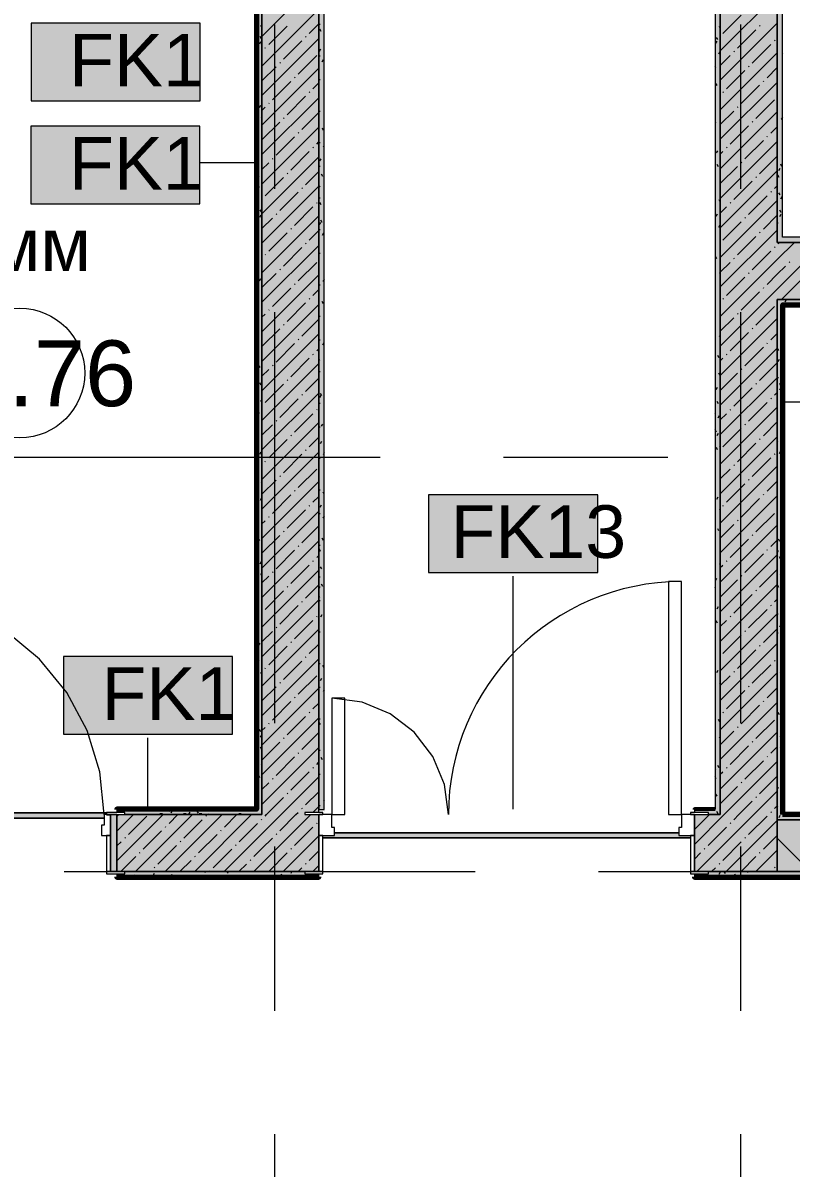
# Model space of a CAD drawing. Header units: millimetres. Extents: x -3817 to 677485, y -22715 to 103890.
# Drawn here: x 92130 to 95097, y 14166 to 18589 of the extents above; entities that cross this region are included whole.
import ezdxf

# ---------------------------------------------------------------- set-up
doc = ezdxf.new("R2010")
doc.units = ezdxf.units.MM
doc.layers.add('PDF _Геометрия', color=7, linetype='Continuous', true_color=0x1d1d1d)
doc.layers.add('PDF _Сплошная заливка', color=7, linetype='Continuous', true_color=0xffffff)
doc.layers.add('PDF _Текст', color=7, linetype='Continuous')
doc.styles.add('PDF GOST-Common', font='arial.ttf')

msp = doc.modelspace()

# ---------------------------------------------------------------- hatches: boundary and pattern name
at = {"layer": 'PDF _Сплошная заливка', "transparency": 33554559}
for points in [[(93053.6, 15531.3), (93218.6, 15531.3), (93218.6, 15539.3), (93273.6, 15539.3), (93273.6, 23061.4), (93053.6, 23061.4), (93053.6, 15751.3)], [(94803.6, 15551.3), (94823.6, 15551.3), (94823.6, 19681.3), (94803.6, 19681.3), (94803.6, 15552.3)], [(97743.6, 17741.3), (97743.6, 17761.3), (95063.6, 17761.3), (95063.6, 17741.3), (97368.6, 17741.3)], [(95043.6, 15511.3), (95063.6, 15511.3), (95063.6, 17521.3), (95043.6, 17521.3), (95043.6, 15528.7)], [(94823.6, 15531.3), (94823.6, 15551.3), (94723.6, 15551.3), (94723.6, 15539.3), (94778.6, 15539.3), (94778.6, 15531.3)]]:
    msp.add_hatch(color=256, dxfattribs=at).paths.add_polyline_path(points)
h = msp.add_hatch(color=256, dxfattribs=at)
h.paths.add_polyline_path([(98743.6, 17521.3), (98743.6, 17741.3), (97443.6, 17741.3), (97443.6, 17521.3), (98080, 17521.3)], flags=0)
h.paths.add_polyline_path([(96093.6, 17521.3), (96093.6, 17741.3), (95043.6, 17741.3), (95043.6, 17521.3), (95418.7, 17521.3)], flags=0)
h = msp.add_hatch(color=256, dxfattribs=at)
h.paths.add_polyline_path([(96048.6, 17501.3), (96048.6, 17521.3), (95063.6, 17521.3), (95064.6, 17501.3), (95418.7, 17501.3)], flags=0)
h.paths.add_polyline_path([(98743.6, 17501.3), (98743.6, 17521.3), (97488.6, 17521.3), (97488.6, 17501.3), (98723.6, 17501.3)], flags=0)
h = msp.add_hatch(color=256, dxfattribs=at)
h.paths.add_polyline_path([(92757.4, 15311.3), (93053.6, 15311.3), (93053.6, 15531.3), (92493.6, 15531.3), (92493.6, 15311.3), (92523.6, 15311.3)], flags=0)
h.paths.add_polyline_path([(90096.2, 15311.3), (91543.6, 15311.3), (91543.6, 15531.3), (89653.6, 15531.3), (89653.6, 15519.3), (89683.6, 15519.3), (89683.6, 15511.3), (89653.6, 15511.3), (89653.6, 15311.3), (89683.6, 15311.3)], flags=0)
h = msp.add_hatch(color=256, dxfattribs=at)
h.paths.add_polyline_path([(91513.6, 15531.3), (91513.6, 15539.3), (91543.6, 15539.3), (91543.6, 15551.3), (91153.5, 15551.3), (91153.5, 15531.3), (91426.8, 15531.3)], flags=0)
h.paths.add_polyline_path([(93033.6, 15531.3), (93033.6, 15551.3), (92493.6, 15551.3), (92493.6, 15539.3), (92523.6, 15539.3), (92523.6, 15531.3), (92757.4, 15531.3)], flags=0)
at = {"layer": 'PDF _Сплошная заливка', "true_color": 0x494949, "transparency": 33554559}
h = msp.add_hatch(color=251, dxfattribs=at)
h.paths.add_polyline_path([(92443.6, 15518.3), (92443.6, 15531.3), (92453.6, 15531.3), (92453.6, 15538.3), (91633.6, 15538.3), (91633.6, 15531.3), (91593.6, 15531.3), (91593.6, 15518.3), (91633.6, 15518.3)], flags=0)
h.paths.add_polyline_path([(91593.6, 15531.3), (91593.6, 15538.3), (91583.6, 15538.3), (91583.6, 15531.3)], flags=0)
at = {"layer": 'PDF _Сплошная заливка', "transparency": 33554559}
h = msp.add_hatch(color=256, dxfattribs=at)
h.paths.add_polyline_path([(94778.6, 15311.3), (95043.6, 15311.3), (95043.6, 15531.3), (94723.6, 15531.3), (94723.6, 15311.3)], flags=0)
h.paths.add_polyline_path([(93053.6, 15311.3), (93273.6, 15311.3), (93273.6, 15531.3), (93053.6, 15531.3), (93053.6, 15451.3)], flags=0)
h = msp.add_hatch(color=256, dxfattribs=at)
h.paths.add_polyline_path([(96748.6, 15511.3), (96963.6, 15511.3), (96962.6, 15531.3), (96693.6, 15531.3), (96693.6, 15519.3), (96748.6, 15519.3), (96748.6, 15515.4)], flags=0)
h.paths.add_polyline_path([(95063.6, 15511.3), (95188.6, 15511.3), (95188.6, 15519.3), (95243.6, 15519.3), (95243.6, 15531.3), (95063.6, 15531.3), (95063.6, 15528.7)], flags=0)
h = msp.add_hatch(color=256, dxfattribs=at)
h.paths.add_polyline_path([(96748.6, 15311.3), (97063.6, 15311.3), (97063.6, 15511.3), (96693.6, 15511.3), (96693.6, 15311.3)], flags=0)
h.paths.add_polyline_path([(95243.6, 15311.3), (95243.6, 15511.3), (95043.6, 15511.3), (95043.6, 15311.3), (95188.6, 15311.3)], flags=0)
at = {"layer": 'PDF _Сплошная заливка', "true_color": 0x494949, "transparency": 33554559}
msp.add_hatch(color=251, dxfattribs=at).paths.add_polyline_path([(94673.6, 15441.4), (94708.6, 15441.4), (94708.6, 15451.3), (94663.6, 15451.3), (94663.6, 15461.4), (93333.6, 15461.4), (93333.6, 15451.3), (93288.6, 15451.3), (93288.6, 15441.4), (94663.6, 15441.4)])
at = {"layer": 'PDF _Сплошная заливка', "transparency": 33554559}
h = msp.add_hatch(color=256, dxfattribs=at)
h.paths.add_polyline_path([(85124.2, 15291.3), (85338.6, 15291.3), (85338.6, 15303.3), (85308.6, 15303.3), (85308.6, 15311.3), (85124.2, 15309.5)], flags=0)
h.paths.add_polyline_path([(98043.6, 15291.3), (98043.6, 15311.3), (97763.6, 15311.3), (97763.6, 15291.3)], flags=0)
h.paths.add_polyline_path([(88573.6, 15291.3), (88603.6, 15291.3), (88603.6, 15303.3), (88573.6, 15303.3), (88573.6, 15311.3), (88443.6, 15311.3), (88443.6, 15291.3)], flags=0)
h.paths.add_polyline_path([(96749.4, 15291.3), (97063.6, 15291.3), (97063.6, 15311.3), (96748.6, 15311.3), (96748.6, 15303.3), (96693.6, 15303.3), (96693.6, 15291.3), (96748.6, 15291.3)], flags=0)
h.paths.add_polyline_path([(89683.6, 15291.3), (91543.6, 15291.3), (91543.6, 15303.3), (91513.6, 15303.3), (91513.6, 15311.3), (89683.6, 15311), (89683.6, 15303.3), (89653.6, 15303.3), (89653.6, 15291.3)], flags=0)
h.paths.add_polyline_path([(87743.6, 15291.3), (87743.6, 15311.3), (87562, 15311.3), (87562, 15291.3)], flags=0)
h.paths.add_polyline_path([(94723.6, 15291.3), (95243.6, 15291.3), (95243.6, 15303.3), (95188.6, 15303.3), (95188.6, 15311.3), (94778.6, 15311.3), (94778.6, 15303.3), (94723.6, 15303.3)], flags=0)
h.paths.add_polyline_path([(86368.6, 15291.3), (86862, 15291.3), (86862, 15311.3), (86368.6, 15311.3), (86368.6, 15303.3), (86338.6, 15303.3), (86338.6, 15291.3)], flags=0)
h.paths.add_polyline_path([(92523.6, 15291.3), (93273.6, 15291.3), (93273.6, 15303.3), (93218.6, 15303.3), (93218.6, 15311.3), (92523.6, 15310.6), (92523.6, 15303.3), (92493.6, 15303.3), (92493.6, 15291.3)], flags=0)

# ---------------------------------------------------------------- linework, layer by layer
at = {"layer": 'PDF _Геометрия', "color": 9, "lineweight": 9, "true_color": 0xc0c0c0}
for points in [[(93273.6, 15539.3), (93273.6, 15551.3), (93293.6, 15551.3), (93293.6, 23041.3), (93273.6, 23041.3), (93273.6, 23061.4), (93303.6, 23061.4), (93294.6, 23051.4), (93294.6, 23041.3), (93553.6, 23041.3), (93553.6, 23061.4), (93553.6, 23311.4), (93553.6, 23469.3), (93553.6, 25261.3)], [(100823.6, 19661.3), (95043.6, 19661.3), (94823.6, 19661.3), (94823.6, 15531.3), (94778.6, 15531.3), (94823.6, 15531.3), (94823.6, 15551.3), (94823.6, 19661.3), (100823.6, 19661.3)], [(100802.6, 19681.3), (94823.6, 19681.3), (94803.6, 19681.3), (94803.6, 15552.3)], [(96093.6, 17741.3), (95043.6, 17741.3), (95043.6, 19441.3), (97743.6, 19441.3)], [(96048.6, 17521.3), (95063.6, 17521.3), (95043.6, 17521.3), (95043.6, 15511.3), (95063.6, 15511.3), (95188.6, 15511.3), (95043.6, 15511.3), (95043.6, 15311.3), (95188.6, 15311.3), (94778.6, 15311.3), (95043.6, 15311.3), (95043.6, 15531.3), (95043.6, 17521.3), (96093.6, 17521.3)], [(92493.6, 15551.3), (92493.6, 15539.3)], [(92493.6, 15531.3), (92493.6, 15311.3)], [(93273.6, 15311.3), (93273.6, 15531.3)], [(94723.6, 15551.3), (94723.6, 15539.3)], [(94723.6, 15531.3), (94723.6, 15311.3)], [(92493.6, 15303.3), (92493.6, 15291.3)], [(93273.6, 15291.3), (93273.6, 15303.3)], [(94723.6, 15303.3), (94723.6, 15291.3)]]:
    msp.add_lwpolyline(points, dxfattribs=at)
at = {"layer": 'PDF _Геометрия', "color": 7, "lineweight": 9}
for points in [[(93273.6, 15551.3), (93273.6, 23041.3)], [(92814.9, 18588.6), (92161.8, 18588.6), (92161.8, 18288.6), (92814.9, 18288.6)], [(92814.1, 18190), (92161, 18190), (92161, 17890), (92814.1, 17890)], [(94350.3, 16766.5), (93697.2, 16766.5), (93697.2, 16466.5), (94350.3, 16466.5)], [(92940, 16142.5), (92286.9, 16142.5), (92286.9, 15842.5), (92940, 15842.5)], [(91633.6, 15538.3), (92453.6, 15538.3)], [(91593.6, 15518.3), (92443.6, 15518.3)], [(93288.6, 15441.4), (94708.6, 15441.4)], [(93333.6, 15461.4), (94663.6, 15461.4)]]:
    msp.add_lwpolyline(points, close=True, dxfattribs=at)
at = {"layer": 'PDF _Геометрия', "color": 9, "lineweight": 9, "true_color": 0xc0c0c0}
for points in [[(97723.6, 19441.3), (95043.6, 19441.3), (95043.6, 19421.3), (95043.6, 17741.3), (95063.6, 17741.3), (97743.6, 17741.3), (97743.6, 17761.3), (97743.6, 19441.3)], [(97723.6, 17761.3), (95063.6, 17761.3), (95063.6, 19421.3), (97723.6, 19421.3)], [(93053.6, 15531.3), (93053.6, 18941.3), (93053.6, 18961.4), (91173.5, 18961.4), (91153.5, 18961.4), (91153.5, 18871.5), (91153.5, 18961.4), (93053.6, 18961.4), (93053.6, 15531.3), (92523.6, 15531.3), (93033.6, 15531.3)], [(92523.6, 15311.3), (93053.6, 15311.3), (93218.6, 15311.3)]]:
    msp.add_lwpolyline(points, close=True, dxfattribs=at)
at = {"layer": 'PDF _Геометрия', "color": 231, "lineweight": 9, "true_color": 0xff80c0}
for points in [[(92493.6, 15551.3), (93020.6, 15551.3), (93033.6, 15551.3), (93033.6, 15552.3), (93033.6, 18928.3), (93033.6, 18941.3), (93032.6, 18941.3), (91174.5, 18941.3), (91173.5, 18941.3), (91173.5, 18841.5)], [(96048.6, 17501.3), (95064.6, 17501.3), (95063.6, 17501.3), (95063.6, 15532.4), (95063.6, 15531.3), (95064.6, 15531.3)], [(95063.6, 15532.4), (95063.6, 15531.3), (95064.6, 15531.3), (95243.6, 15531.3)], [(93273.6, 15291.3), (92798.4, 15291.3), (92493.6, 15291.3)], [(95243.6, 15291.3), (94983.6, 15291.3), (94723.6, 15291.3)]]:
    msp.add_lwpolyline(points, dxfattribs=at)
at = {"layer": 'PDF _Геометрия', "color": 231, "lineweight": 70, "true_color": 0xff80c0}
for points in [[(91173.5, 18841.5), (91174.5, 18841.5), (91174.5, 18940.3), (93032.6, 18940.3), (93032.6, 15552.3), (92493.6, 15552.3), (92493.6, 15551.3)], [(95064.6, 15531.3), (95064.6, 17500.3), (96048.6, 17500.3), (96048.6, 17501.3)], [(95243.6, 15531.3), (95243.6, 15532.4), (95063.6, 15532.4)], [(92493.6, 15291.3), (92493.6, 15290.3), (93273.6, 15290.3), (93273.6, 15291.3)], [(94723.6, 15291.3), (94723.6, 15290.3), (95243.6, 15290.3), (95243.6, 15291.3)]]:
    msp.add_lwpolyline(points, dxfattribs=at)
at = {"layer": 'PDF _Геометрия', "color": 7, "lineweight": 9}
for points in [[(93033.6, 18941.3), (93033.6, 18928.3), (93033.6, 15552.3)], [(93033.1, 18048.1), (92814.1, 18048.1)], [(95063.6, 15532.4), (95063.6, 17501.3)], [(95064.6, 17501.3), (96048.6, 17501.3)], [(95064.1, 17125.1), (95577.2, 17125.1)], [(94023.7, 15551.9), (94023.7, 16452.6)], [(92613.5, 15551.9), (92613.5, 15828.6)], [(93033.6, 15551.3), (93020.6, 15551.3), (92493.6, 15551.3)], [(94803.6, 15551.3), (94723.6, 15551.3)], [(95243.6, 15531.3), (95064.6, 15531.3), (95063.6, 15531.3)], [(92493.6, 15291.3), (93273.6, 15291.3)], [(94723.6, 15291.3), (95243.6, 15291.3)]]:
    msp.add_lwpolyline(points, dxfattribs=at)
at = {"layer": 'PDF _Геометрия', "lineweight": 9}
for points in [[(93053.6, 18536.4), (93273.6, 18756.4)], [(94823.6, 18481.7), (95043.6, 18701.7)], [(93053.6, 18422.4), (93273.6, 18642.4)], [(93079.7, 18505.5), (93151, 18576.8)], [(93236.5, 18548.3), (93273.6, 18585.4)], [(94823.6, 18367.6), (95043.6, 18587.6)], [(94833.2, 18548.3), (94904.5, 18619.6)], [(94975.7, 18576.8), (94978.1, 18579.2)], [(93222.2, 18534), (93224.6, 18536.4)], [(94890.2, 18491.3), (94961.5, 18562.5)], [(93053.6, 18308.4), (93273.6, 18528.3)], [(93065.4, 18491.3), (93067.8, 18493.6)], [(93136.7, 18448.5), (93208, 18519.8)], [(94947.2, 18434.2), (95018.5, 18505.5)], [(95032.8, 18519.8), (95035.1, 18522.1)], [(93193.7, 18391.5), (93265, 18462.7)], [(94823.6, 18253.6), (95043.6, 18473.6)], [(94823.6, 18424.6), (94861.7, 18462.7)], [(94875.9, 18477), (94878.3, 18479.4)], [(93053.6, 18365.4), (93108.2, 18420)], [(93053.6, 18194.3), (93273.6, 18414.3)], [(93122.4, 18434.2), (93124.8, 18436.6)], [(94847.4, 18334.4), (94918.7, 18405.7)], [(94933, 18420), (94935.3, 18422.4)], [(95004.2, 18377.2), (95043.6, 18416.5)], [(93093.9, 18291.7), (93165.2, 18363)], [(93179.5, 18377.2), (93181.8, 18379.6)], [(93250.7, 18334.4), (93273.6, 18357.3)], [(94823.6, 18139.5), (95043.6, 18359.5)], [(94990, 18363), (94992.4, 18365.3)], [(93236.5, 18320.2), (93238.9, 18322.6)], [(94833.2, 18320.2), (94835.5, 18322.6)], [(94904.5, 18277.4), (94975.7, 18348.7)], [(93053.6, 18080.3), (93273.6, 18300.3)], [(93079.7, 18277.4), (93082, 18279.8)], [(93151, 18234.6), (93222.2, 18305.9)], [(94961.5, 18220.4), (95032.8, 18291.7)], [(93053.6, 18251.3), (93065.4, 18263.2)], [(93136.7, 18220.4), (93139.1, 18222.8)], [(93208, 18177.6), (93273.6, 18243.2)], [(94823.6, 18196.5), (94875.9, 18248.9)], [(94823.6, 18025.5), (95043.6, 18245.5)], [(94890.2, 18263.2), (94892.6, 18265.5)], [(93053.6, 18137.3), (93122.4, 18206.1)], [(93053.6, 17966.2), (93273.6, 18186.2)], [(94861.7, 18120.6), (94933, 18191.9)], [(94947.2, 18206.1), (94949.6, 18208.5)], [(95018.5, 18163.4), (95043.6, 18188.4)], [(93108.2, 18077.8), (93179.5, 18149.1)], [(93193.7, 18163.4), (93196.1, 18165.7)], [(94918.7, 18063.6), (94990, 18134.9)], [(95004.2, 18149.1), (95006.6, 18151.5)], [(93165.2, 18020.8), (93236.5, 18092.1)], [(93250.7, 18106.3), (93253.1, 18108.7)], [(93265, 18120.6), (93273.6, 18129.2)], [(94823.6, 17911.4), (95043.6, 18131.4)], [(94823.6, 18082.5), (94833.2, 18092.1)], [(94847.4, 18106.3), (94849.8, 18108.7)], [(93053.6, 17852.2), (93273.6, 18072.2)], [(93053.6, 18023.2), (93079.7, 18049.3)], [(93093.9, 18063.6), (93096.3, 18065.9)], [(94904.5, 18049.3), (94906.8, 18051.7)], [(94975.7, 18006.6), (95043.6, 18074.4)], [(93151, 18006.6), (93153.3, 18008.9)], [(93222.2, 17963.8), (93273.6, 18015.1)], [(94823.6, 17968.4), (94890.2, 18035.1)], [(94823.6, 17797.4), (95043.6, 18017.4)], [(93053.6, 17738.1), (93273.6, 17958.1)], [(93065.4, 17921), (93136.7, 17992.3)], [(94875.9, 17906.8), (94947.2, 17978)], [(94961.5, 17992.3), (94963.9, 17994.7)], [(95032.8, 17949.5), (95043.6, 17960.3)], [(93122.4, 17864), (93193.7, 17935.3)], [(93208, 17949.5), (93210.3, 17951.9)], [(94933, 17849.7), (95004.2, 17921)], [(95018.5, 17935.3), (95020.9, 17937.6)], [(93179.5, 17807), (93250.7, 17878.2)], [(93265, 17892.5), (93267.4, 17894.9)], [(94823.6, 17683.3), (95043.6, 17903.3)], [(94823.6, 17854.4), (94847.4, 17878.2)], [(94861.7, 17892.5), (94864.1, 17894.9)], [(93053.6, 17624.1), (93273.6, 17844.1)], [(93053.6, 17795.1), (93093.9, 17835.5)], [(93108.2, 17849.7), (93110.6, 17852.1)], [(94918.7, 17835.5), (94921.1, 17837.8)], [(94990, 17792.7), (95043.6, 17846.3)], [(93165.2, 17792.7), (93167.6, 17795.1)], [(93236.5, 17749.9), (93273.6, 17787)], [(94823.6, 17569.3), (95043.6, 17789.3)], [(94833.2, 17749.9), (94904.5, 17821.2)], [(94975.7, 17778.5), (94978.1, 17780.8)], [(93079.7, 17707.2), (93151, 17778.5)], [(93222.2, 17735.7), (93224.6, 17738.1)], [(94823.6, 17455.2), (95043.6, 17675.2), (95109.7, 17741.3)], [(94823.6, 17341.2), (95043.6, 17561.2), (95223.8, 17741.3)], [(94890.2, 17692.9), (94961.5, 17764.2)], [(95047, 17735.7), (95052.7, 17741.3)], [(93053.6, 17510), (93273.6, 17730)], [(93065.4, 17692.9), (93067.8, 17695.3)], [(93136.7, 17650.1), (93208, 17721.4)], [(94947.2, 17635.9), (95018.5, 17707.2)], [(95032.8, 17721.4), (95035.1, 17723.8)], [(93193.7, 17593.1), (93265, 17664.4)], [(94823.6, 17626.3), (94861.7, 17664.4)], [(94875.9, 17678.7), (94878.3, 17681)], [(95004.2, 17578.9), (95043.6, 17618.2), (95075.5, 17650.1)], [(95089.8, 17664.4), (95092.2, 17666.8)], [(93053.6, 17567), (93108.2, 17621.6)], [(93053.6, 17396), (93273.6, 17616)], [(93122.4, 17635.9), (93124.8, 17638.3)], [(94847.4, 17536.1), (94918.7, 17607.4)], [(94933, 17621.6), (94935.3, 17624)], [(93093.9, 17493.3), (93165.2, 17564.6)], [(93179.5, 17578.9), (93181.8, 17581.2)], [(93250.7, 17536.1), (93273.6, 17558.9)], [(94990, 17564.6), (94992.4, 17567)], [(95061.3, 17521.8), (95132.6, 17593.1)], [(93236.5, 17521.8), (93238.9, 17524.2)], [(94833.2, 17521.8), (94835.5, 17524.2)], [(94904.5, 17479.1), (94975.7, 17550.4)], [(93053.6, 17281.9), (93273.6, 17501.9)], [(93079.7, 17479.1), (93082, 17481.4)], [(93151, 17436.3), (93222.2, 17507.6)], [(94961.5, 17422), (95032.8, 17493.3)], [(93053.6, 17453), (93065.4, 17464.8)], [(93208, 17379.3), (93273.6, 17444.9)], [(94823.6, 17398.2), (94875.9, 17450.6)], [(94823.6, 17227.1), (95043.6, 17447.1)], [(94890.2, 17464.8), (94892.6, 17467.2)], [(93053.6, 17338.9), (93122.4, 17407.8)], [(93053.6, 17167.9), (93273.6, 17387.9)], [(93136.7, 17422), (93139.1, 17424.4)], [(94861.7, 17322.3), (94933, 17393.5)], [(94947.2, 17407.8), (94949.6, 17410.2)], [(95018.5, 17365), (95043.6, 17390.1)], [(93108.2, 17279.5), (93179.5, 17350.8)], [(93193.7, 17365), (93196.1, 17367.4)], [(95004.2, 17350.8), (95006.6, 17353.1)], [(93165.2, 17222.5), (93236.5, 17293.7)], [(93250.7, 17308), (93253.1, 17310.4)], [(93265, 17322.3), (93273.6, 17330.8)], [(94823.6, 17113.1), (95043.6, 17333.1)], [(94823.6, 17284.1), (94833.2, 17293.7)], [(94847.4, 17308), (94849.8, 17310.4)], [(94918.7, 17265.2), (94990, 17336.5)], [(93053.6, 17053.8), (93273.6, 17273.8)], [(93053.6, 17224.9), (93079.7, 17251)], [(93093.9, 17265.2), (93096.3, 17267.6)], [(94904.5, 17251), (94906.8, 17253.3)], [(94975.7, 17208.2), (95043.6, 17276)], [(93151, 17208.2), (93153.3, 17210.6)], [(93222.2, 17165.4), (93273.6, 17216.8)], [(94823.6, 17170.1), (94890.2, 17236.7)], [(94823.6, 16999), (95043.6, 17219)], [(93065.4, 17122.7), (93136.7, 17193.9)], [(94875.9, 17108.4), (94947.2, 17179.7)], [(94961.5, 17193.9), (94963.9, 17196.3)], [(95032.8, 17151.2), (95043.6, 17162)], [(93053.6, 16939.8), (93273.6, 17159.8)], [(93122.4, 17065.6), (93193.7, 17136.9)], [(93208, 17151.2), (93210.3, 17153.6)], [(94933, 17051.4), (95004.2, 17122.7)], [(95018.5, 17136.9), (95020.9, 17139.3)], [(93179.5, 17008.6), (93250.7, 17079.9)], [(93265, 17094.2), (93267.4, 17096.5)], [(94823.6, 16885), (95043.6, 17105)], [(94823.6, 17056), (94847.4, 17079.9)], [(94861.7, 17094.2), (94864.1, 17096.5)], [(93053.6, 16825.7), (93273.6, 17045.7)], [(93053.6, 16996.8), (93093.9, 17037.1)], [(93108.2, 17051.4), (93110.6, 17053.8)], [(94918.7, 17037.1), (94921.1, 17039.5)], [(94990, 16994.4), (95043.6, 17047.9)], [(93165.2, 16994.4), (93167.6, 16996.7)], [(93236.5, 16951.6), (93273.6, 16988.7)], [(94823.6, 16770.9), (95043.6, 16990.9)], [(94833.2, 16951.6), (94904.5, 17022.9)], [(93079.7, 16908.8), (93151, 16980.1)], [(93222.2, 16937.3), (93224.6, 16939.7)], [(94890.2, 16894.6), (94961.5, 16965.9)], [(94975.7, 16980.1), (94978.1, 16982.5)], [(93053.6, 16711.7), (93273.6, 16931.7)], [(93065.4, 16894.6), (93067.8, 16896.9)], [(93136.7, 16851.8), (93208, 16923.1)], [(94947.2, 16837.5), (95018.5, 16908.8)], [(95032.8, 16923.1), (95035.1, 16925.5)], [(93193.7, 16794.8), (93265, 16866.1)], [(94823.6, 16656.9), (95043.6, 16876.9)], [(94823.6, 16827.9), (94861.7, 16866.1)], [(94875.9, 16880.3), (94878.3, 16882.7)], [(93053.6, 16768.7), (93108.2, 16823.3)], [(93053.6, 16597.6), (93273.6, 16817.6)], [(93122.4, 16837.5), (93124.8, 16839.9)], [(94847.4, 16737.8), (94918.7, 16809)], [(94933, 16823.3), (94935.3, 16825.7)], [(95004.2, 16780.5), (95043.6, 16819.8)], [(93093.9, 16695), (93165.2, 16766.3)], [(93179.5, 16780.5), (93181.8, 16782.9)], [(94823.6, 16542.8), (95043.6, 16762.8)], [(94990, 16766.3), (94992.4, 16768.6)], [(93236.5, 16723.5), (93238.9, 16725.9)], [(93250.7, 16737.8), (93273.6, 16760.6)], [(94833.2, 16723.5), (94835.5, 16725.9)], [(94904.5, 16680.7), (94975.7, 16752)], [(93053.6, 16483.6), (93273.6, 16703.6)], [(93079.7, 16680.7), (93082, 16683.1)], [(93151, 16638), (93222.2, 16709.2)], [(94961.5, 16623.7), (95032.8, 16695)], [(93053.6, 16654.6), (93065.4, 16666.5)], [(93208, 16580.9), (93273.6, 16646.5)], [(94823.6, 16599.8), (94875.9, 16652.2)], [(94823.6, 16428.8), (95043.6, 16648.8)], [(94890.2, 16666.5), (94892.6, 16668.8)], [(93053.6, 16540.6), (93122.4, 16609.4)], [(93053.6, 16369.5), (93273.6, 16589.5)], [(93136.7, 16623.7), (93139.1, 16626.1)], [(94861.7, 16523.9), (94933, 16595.2)], [(94947.2, 16609.4), (94949.6, 16611.8)], [(95018.5, 16566.7), (95043.6, 16591.7)], [(93108.2, 16481.1), (93179.5, 16552.4)], [(93193.7, 16566.7), (93196.1, 16569)], [(95004.2, 16552.4), (95006.6, 16554.8)], [(93250.7, 16509.7), (93253.1, 16512)], [(93265, 16523.9), (93273.6, 16532.5)], [(94823.6, 16314.7), (95043.6, 16534.7)], [(94847.4, 16509.7), (94849.8, 16512)], [(94918.7, 16466.9), (94990, 16538.2)], [(93053.6, 16255.5), (93273.6, 16475.5)], [(93093.9, 16466.9), (93096.3, 16469.3)], [(93165.2, 16424.1), (93236.5, 16495.4)], [(94823.6, 16485.8), (94833.2, 16495.4)], [(94904.5, 16452.6), (94906.8, 16455)], [(94975.7, 16409.9), (95043.6, 16477.7)], [(93053.6, 16426.5), (93079.7, 16452.6)], [(93151, 16409.9), (93153.3, 16412.2)], [(93222.2, 16367.1), (93273.6, 16418.4)], [(94823.6, 16371.7), (94890.2, 16438.4)], [(94823.6, 16200.7), (95043.6, 16420.7)], [(93065.4, 16324.3), (93136.7, 16395.6)], [(94875.9, 16310.1), (94947.2, 16381.3)], [(94961.5, 16395.6), (94963.9, 16398)], [(93053.6, 16141.4), (93273.6, 16361.4)], [(93122.4, 16267.3), (93193.7, 16338.6)], [(93208, 16352.8), (93210.3, 16355.2)], [(94933, 16253), (95004.2, 16324.3)], [(95018.5, 16338.6), (95020.9, 16341)], [(95032.8, 16352.8), (95043.6, 16363.7)], [(93179.5, 16210.3), (93250.7, 16281.6)], [(93265, 16295.8), (93267.4, 16298.2)], [(94823.6, 16086.6), (95043.6, 16306.6)], [(94823.6, 16257.7), (94847.4, 16281.6)], [(94861.7, 16295.8), (94864.1, 16298.2)], [(93053.6, 16027.4), (93273.6, 16247.4)], [(93053.6, 16198.4), (93093.9, 16238.8)], [(93108.2, 16253), (93110.6, 16255.4)], [(94918.7, 16238.8), (94921.1, 16241.2)], [(94990, 16196), (95043.6, 16249.6)], [(93165.2, 16196), (93167.6, 16198.4)], [(93236.5, 16153.3), (93273.6, 16190.3)], [(94823.6, 15972.6), (95043.6, 16192.6)], [(94833.2, 16153.3), (94904.5, 16224.5)], [(93079.7, 16110.5), (93151, 16181.8)], [(94890.2, 16096.2), (94961.5, 16167.5)], [(94975.7, 16181.8), (94978.1, 16184.1)], [(93053.6, 15913.3), (93273.6, 16133.3)], [(93136.7, 16053.5), (93208, 16124.7)], [(93222.2, 16139), (93224.6, 16141.4)], [(94947.2, 16039.2), (95018.5, 16110.5)], [(95032.8, 16124.7), (95035.1, 16127.1)], [(93065.4, 16096.2), (93067.8, 16098.6)], [(93193.7, 15996.4), (93265, 16067.7)], [(94823.6, 15858.5), (95043.6, 16078.5)], [(94823.6, 16029.6), (94861.7, 16067.7)], [(94875.9, 16082), (94878.3, 16084.3)], [(93053.6, 15970.3), (93108.2, 16024.9)], [(93053.6, 15799.3), (93273.6, 16019.3)], [(93122.4, 16039.2), (93124.8, 16041.6)], [(94847.4, 15939.4), (94918.7, 16010.7)], [(94933, 16024.9), (94935.3, 16027.3)], [(95004.2, 15982.2), (95043.6, 16021.5)], [(93093.9, 15896.6), (93165.2, 15967.9)], [(93179.5, 15982.2), (93181.8, 15984.5)], [(94990, 15967.9), (94992.4, 15970.3)], [(93236.5, 15925.2), (93238.9, 15927.5)], [(93250.7, 15939.4), (93273.6, 15962.2)], [(94823.6, 15744.5), (95043.6, 15964.5)], [(94833.2, 15925.2), (94835.5, 15927.5)], [(94904.5, 15882.4), (94975.7, 15953.7)], [(93053.6, 15685.2), (93273.6, 15905.2)], [(93079.7, 15882.4), (93082, 15884.8)], [(93151, 15839.6), (93222.2, 15910.9)], [(94961.5, 15825.4), (95032.8, 15896.6)], [(93053.6, 15856.3), (93065.4, 15868.1)], [(93208, 15782.6), (93273.6, 15848.2)], [(94823.6, 15801.5), (94875.9, 15853.9)], [(94823.6, 15630.4), (95043.6, 15850.4)], [(94890.2, 15868.1), (94892.6, 15870.5)], [(93053.6, 15742.2), (93122.4, 15811.1)], [(93053.6, 15571.2), (93273.6, 15791.2)], [(93136.7, 15825.4), (93139.1, 15827.7)], [(94861.7, 15725.6), (94933, 15796.8)], [(94947.2, 15811.1), (94949.6, 15813.5)], [(95018.5, 15768.3), (95043.6, 15793.4)], [(93108.2, 15682.8), (93179.5, 15754.1)], [(93193.7, 15768.3), (93196.1, 15770.7)], [(95004.2, 15754.1), (95006.6, 15756.4)], [(93250.7, 15711.3), (93253.1, 15713.7)], [(93265, 15725.6), (93273.6, 15734.1)], [(94723.6, 15416.4), (94838.5, 15531.3), (95043.6, 15736.4)], [(94847.4, 15711.3), (94849.8, 15713.7)], [(94918.7, 15668.5), (94990, 15739.8)], [(92907.8, 15311.3), (93053.6, 15457.1), (93127.8, 15531.3), (93273.6, 15677.1)], [(93093.9, 15668.5), (93096.3, 15670.9)], [(93165.2, 15625.8), (93236.5, 15697.1)], [(94823.6, 15687.5), (94833.2, 15697.1)], [(94975.7, 15611.5), (95043.6, 15679.4)], [(93053.6, 15628.2), (93079.7, 15654.3)], [(93151, 15611.5), (93153.3, 15613.9)], [(93222.2, 15568.7), (93273.6, 15620.1)], [(94732.6, 15311.3), (94952.6, 15531.3), (95043.6, 15622.3)], [(94823.6, 15573.4), (94890.2, 15640)], [(94904.5, 15654.3), (94906.8, 15656.7)], [(93065.4, 15526), (93070.8, 15531.3), (93136.7, 15597.3)], [(94875.9, 15511.7), (94895.6, 15531.3), (94947.2, 15583)], [(94961.5, 15597.3), (94963.9, 15599.6)], [(92493.6, 15467.4), (92557.6, 15531.3)], [(92493.6, 15353.3), (92671.6, 15531.3)], [(92493.6, 15524.4), (92500.5, 15531.3)], [(92537.9, 15454.7), (92609.2, 15526)], [(92565.7, 15311.3), (92785.7, 15531.3)], [(92679.7, 15311.3), (92899.7, 15531.3)], [(92694.8, 15497.5), (92728.6, 15531.3)], [(92793.8, 15311.3), (93013.8, 15531.3)], [(92837.3, 15526), (92839.7, 15528.4)], [(92908.6, 15483.2), (92956.7, 15531.3)], [(93021.9, 15311.3), (93053.6, 15343.1), (93241.9, 15531.3)], [(93122.4, 15469), (93184.8, 15531.3), (93193.7, 15540.2)], [(93208, 15554.5), (93210.3, 15556.9)], [(93249.9, 15539.3), (93273.6, 15563.1)], [(94723.6, 15530.4), (94724.5, 15531.3)], [(94723.6, 15473.4), (94781.5, 15531.3)], [(94933, 15454.7), (95004.2, 15526)], [(95018.5, 15540.2), (95020.9, 15542.6)], [(95032.8, 15554.5), (95043.6, 15565.3)], [(92680.5, 15483.2), (92682.9, 15485.6)], [(92751.8, 15440.4), (92823.1, 15511.7)], [(92965.6, 15426.2), (93036.9, 15497.5)], [(93051.2, 15511.7), (93053.5, 15514.1)], [(93179.5, 15411.9), (93250.7, 15483.2)], [(93265, 15497.5), (93267.4, 15499.8)], [(94776.2, 15411.9), (94847.4, 15483.2)], [(94846.6, 15311.3), (95043.6, 15508.3)], [(94861.7, 15497.5), (94864.1, 15499.8)], [(92523.7, 15440.4), (92526.1, 15442.8)], [(92595, 15397.7), (92666.2, 15469)], [(92808.8, 15383.4), (92880.1, 15454.7)], [(92894.3, 15469), (92896.7, 15471.3)], [(93022.6, 15369.2), (93053.6, 15400.1), (93093.9, 15440.4)], [(93108.2, 15454.7), (93110.6, 15457.1)], [(93135.9, 15311.3), (93273.6, 15449)], [(94918.7, 15440.4), (94921.1, 15442.8)], [(94990, 15397.7), (95043.6, 15451.3)], [(95172.3, 15311.3), (95043.6, 15440.1)], [(92493.6, 15410.3), (92509.4, 15426.2)], [(92652, 15340.6), (92723.3, 15411.9)], [(92737.5, 15426.2), (92739.9, 15428.6)], [(92865.8, 15326.4), (92937.1, 15397.7)], [(92951.4, 15411.9), (92953.7, 15414.3)], [(93165.2, 15397.7), (93167.6, 15400)], [(93236.5, 15354.9), (93273.6, 15392)], [(94761.9, 15397.7), (94764.3, 15400)], [(94833.2, 15354.9), (94904.5, 15426.2)], [(94960.7, 15311.3), (95043.6, 15394.2)], [(92508.6, 15311.3), (92566.4, 15369.2)], [(92580.7, 15383.4), (92583.1, 15385.8)], [(92736.7, 15311.3), (92780.3, 15354.9)], [(92794.5, 15369.2), (92796.9, 15371.5)], [(93008.4, 15354.9), (93010.8, 15357.3)], [(93079.7, 15312.1), (93151, 15383.4)], [(94723.6, 15359.4), (94747.6, 15383.4)], [(94903.7, 15311.3), (94961.5, 15369.2)], [(94975.7, 15383.4), (94978.1, 15385.8)], [(92622.7, 15311.3), (92623.5, 15312.1)], [(92637.7, 15326.4), (92640.1, 15328.8)], [(92851.6, 15312.1), (92853.9, 15314.5)], [(92964.8, 15311.3), (92994.1, 15340.6)], [(93192.9, 15311.3), (93208, 15326.4)], [(93222.2, 15340.6), (93224.6, 15343)], [(93250, 15311.3), (93273.6, 15335)], [(94789.6, 15311.3), (94804.7, 15326.4)], [(94818.9, 15340.6), (94821.3, 15343)], [(95017.7, 15311.3), (95018.5, 15312.1)], [(95032.8, 15326.4), (95035.1, 15328.8)]]:
    msp.add_lwpolyline(points, dxfattribs=at)
at = {"layer": 'PDF _Геометрия', "color": 253, "lineweight": 9, "true_color": 0x9b9b9b}
for points in [[(93052.7, 18583.6), (93047.6, 18574.9)], [(93273.6, 18583.9), (93278.6, 18583.9)], [(93052.2, 18528.2), (93047.2, 18536.9)], [(93282.7, 18555.7), (93277.7, 18564.4)], [(94814, 18524.7), (94808.9, 18533.4)], [(94823.6, 18569.1), (94820.1, 18575.1)], [(94823, 18553.4), (94823.6, 18553.4)], [(93033.6, 18522.9), (93034.8, 18522.9)], [(93041, 18486.6), (93036, 18495.3)], [(93048.6, 18515.5), (93043.6, 18506.8)], [(93279.1, 18488), (93274.1, 18479.3)], [(94810.4, 18519), (94805.3, 18510.3)], [(94823, 18492.5), (94823.6, 18492.5)], [(95043.6, 18522.9), (95046.4, 18522.9)], [(93273.6, 18462), (93278.6, 18462)], [(93290.2, 18446.4), (93285.2, 18437.7)], [(94821.5, 18477.4), (94816.5, 18468.7)], [(95063.6, 18469.9), (95062.2, 18467.6)], [(93033.6, 18401), (93034.8, 18401)], [(94806.9, 18415.1), (94803.6, 18420.8)], [(94823, 18401), (94823.6, 18401)], [(95043.6, 18401), (95046.4, 18401)], [(93034, 18376.9), (93033.6, 18377.6)], [(93273.6, 18370.5), (93278.6, 18370.5)], [(94811, 18347), (94806, 18355.7)], [(93038, 18308.9), (93033.6, 18316.6)], [(95043.9, 18313.8), (95043.6, 18313.3)], [(93033.6, 18309.6), (93034.8, 18309.6)], [(93047.5, 18269.8), (93042.5, 18261.1)], [(95043.6, 18309.6), (95046.4, 18309.6)], [(93053.6, 18221), (93052.3, 18223.2)], [(93273.6, 18248.6), (93278.6, 18248.6)], [(95063.6, 18226.1), (95061.1, 18221.9)], [(93033.6, 18187.7), (93034.8, 18187.7)], [(93291.9, 18173.9), (93286.9, 18182.6)], [(94805.2, 18205.3), (94803.6, 18202.4)], [(94823, 18218.1), (94823.6, 18218.1)], [(95043.6, 18187.7), (95046.4, 18187.7)], [(95063.6, 18214.3), (95059.9, 18220.8)], [(93273.9, 18174.3), (93273.6, 18173.7)], [(94823, 18157.2), (94823.6, 18157.2)], [(93273.6, 18126.7), (93278.6, 18126.7)], [(93293.6, 18110.1), (93291, 18114.6)], [(94812.3, 18095.6), (94807.2, 18086.9)], [(93033.6, 18065.7), (93034.8, 18065.7)], [(93035.3, 18065.7), (93033.6, 18062.8)], [(93281, 18064.6), (93276, 18055.9)], [(94823, 18065.7), (94823.6, 18065.7)], [(95043.6, 18065.7), (95046.4, 18065.7)], [(93043.2, 17995.1), (93038.2, 18003.8)], [(93273.6, 18035.3), (93278.6, 18035.3)], [(93289, 17996.2), (93283.9, 18004.9)], [(94816.2, 18033.3), (94811.1, 18042)], [(95050.7, 17992.7), (95045.7, 18001.4)], [(95053.9, 18026.5), (95048.9, 18017.8)], [(95061.9, 18034.4), (95056.9, 18043.1)], [(93033.6, 17974.3), (93034.8, 17974.3)], [(93277.8, 17954.6), (93273.6, 17961.9)], [(95043.6, 17974.3), (95046.4, 17974.3)], [(93042.3, 17956), (93037.3, 17947.3)], [(93273.6, 17913.3), (93278.6, 17913.3)], [(95054.8, 17924.7), (95049.8, 17933.4)], [(95061, 17916.8), (95056, 17908.1)], [(93038.2, 17888), (93033.6, 17879.9)], [(93281.9, 17886.6), (93276.9, 17895.3)], [(94823.6, 17898.5), (94819.3, 17905.9)], [(94823, 17882.9), (94823.6, 17882.9)], [(93033.6, 17852.4), (93034.8, 17852.4)], [(93049.4, 17846.4), (93044.4, 17837.6)], [(93051.4, 17859.1), (93046.4, 17867.8)], [(93286, 17818.5), (93280.9, 17827.2)], [(94811.2, 17849.9), (94806.1, 17841.1)], [(95043.6, 17852.4), (95046.4, 17852.4)], [(95056.9, 17848.8), (95051.9, 17840)], [(95058.9, 17856.7), (95053.9, 17865.4)], [(93273.6, 17791.4), (93278.6, 17791.4)], [(93279.9, 17818.9), (93274.9, 17810.2)], [(94822.3, 17808.2), (94817.3, 17799.5)], [(94823, 17821.9), (94823.6, 17821.9)], [(95047.7, 17815), (95043.6, 17822.2)], [(95063.6, 17799.3), (95063, 17798.4)], [(93274.8, 17776.9), (93273.6, 17779)], [(93291, 17777.2), (93286, 17768.5)], [(93033.6, 17730.5), (93034.8, 17730.5)], [(93273.6, 17700), (93278.6, 17700)], [(94823, 17730.5), (94823.6, 17730.5)], [(93293.6, 17659.7), (93293.1, 17658.9)], [(94810.2, 17677.9), (94805.1, 17686.6)], [(93037.2, 17639.7), (93033.6, 17646.1)], [(93037.1, 17642.3), (93033.6, 17636.1)], [(93033.6, 17639), (93034.8, 17639)], [(94823.6, 17627.5), (94820.3, 17621.8)], [(93048.3, 17600.6), (93043.3, 17591.9)], [(93273.6, 17578.1), (93278.6, 17578.1)], [(93293.6, 17598.7), (93289, 17590.8)], [(93033.6, 17517.1), (93034.8, 17517.1)], [(94823, 17547.6), (94823.6, 17547.6)], [(95043.6, 17517.1), (95046.4, 17517.1)], [(95078.1, 17519.8), (95073.1, 17511)], [(93291.1, 17504.7), (93286.1, 17513.5)], [(94823, 17486.6), (94823.6, 17486.6)], [(93273.6, 17456.1), (93278.6, 17456.1)], [(93033.6, 17395.2), (93034.8, 17395.2)], [(94823.6, 17383.6), (94819.2, 17376.1)], [(94823, 17395.2), (94823.6, 17395.2)], [(95043.6, 17395.2), (95046.4, 17395.2)], [(93273.6, 17364.7), (93278.6, 17364.7)], [(93292.9, 17353.8), (93287.9, 17345.1)], [(93033.6, 17303.7), (93034.8, 17303.7)], [(93053.6, 17306.6), (93052.6, 17308.3)], [(94819.4, 17296.1), (94814.4, 17304.8)], [(95043.6, 17303.7), (95046.4, 17303.7)], [(95049.9, 17323.5), (95044.9, 17332.3)], [(93046.5, 17257.9), (93041.5, 17266.6)], [(93277, 17285.4), (93273.6, 17291.3)], [(95050.6, 17289.3), (95045.6, 17280.5)], [(93039, 17218.8), (93034, 17210.1)], [(93273.6, 17242.8), (93278.6, 17242.8)], [(94823.5, 17228), (94818.5, 17236.7)], [(94823, 17212.3), (94823.6, 17212.3)], [(95046.6, 17221.2), (95043.6, 17216.1)], [(93033.6, 17181.8), (93034.8, 17181.8)], [(93050.6, 17189.9), (93045.6, 17198.6)], [(94812, 17180.7), (94806.9, 17172)], [(94823.6, 17167), (94822.6, 17168.7)], [(95043.6, 17181.8), (95046.4, 17181.8)], [(95057.7, 17179.6), (95052.7, 17170.9)], [(95058.1, 17187.5), (95053.1, 17196.2)], [(93053.6, 17123.7), (93049.6, 17130.6)], [(93273.6, 17120.9), (93278.6, 17120.9)], [(93280.7, 17149.7), (93275.7, 17141)], [(93285.2, 17149.3), (93280.1, 17158.1)], [(94816.5, 17118.4), (94811.4, 17127.1)], [(94823, 17151.3), (94823.6, 17151.3)], [(93043.5, 17080.2), (93038.5, 17088.9)], [(94805.3, 17076.7), (94803.6, 17079.7)], [(93033.6, 17059.9), (93034.8, 17059.9)], [(93273.6, 17029.4), (93278.6, 17029.4)], [(93287.8, 17040), (93282.7, 17031.3)], [(94819.1, 17071), (94814, 17062.3)], [(94823, 17059.9), (94823.6, 17059.9)], [(95043.6, 17059.9), (95046.4, 17059.9)], [(94809.4, 17008.7), (94804.3, 17017.4)], [(94815, 17003), (94809.9, 16994.3)], [(93036.4, 16970.5), (93033.6, 16975.5)], [(93037.9, 16973.1), (93033.6, 16965.5)], [(93033.6, 16968.5), (93034.8, 16968.5)], [(93283.7, 16972), (93278.7, 16963.3)], [(94813.5, 16940.7), (94808.4, 16949.4)], [(94823.6, 16956.9), (94821.1, 16952.6)], [(95045.5, 16975.5), (95043.6, 16972.2)], [(95044, 16968.1), (95043.6, 16968.8)], [(95043.6, 16968.5), (95046.4, 16968.5)], [(93040.5, 16902.5), (93035.5, 16911.2)], [(93049.1, 16931.4), (93044.1, 16922.7)], [(93273.6, 16907.5), (93278.6, 16907.5)], [(93293.6, 16928.2), (93289.8, 16921.6)], [(95056.6, 16933.9), (95051.6, 16925.1)], [(94823, 16877), (94823.6, 16877)], [(95063.6, 16884.9), (95062.7, 16883.5)], [(93033.6, 16846.5), (93034.8, 16846.5)], [(93053.6, 16817.3), (93051.1, 16813.1)], [(94823, 16816.1), (94823.6, 16816.1)], [(95043.6, 16846.5), (95046.4, 16846.5)], [(95063.6, 16812.2), (95062.3, 16814.4)], [(93273.6, 16785.6), (93278.6, 16785.6)], [(93293.6, 16769), (93289.4, 16776.3)], [(93033.6, 16724.6), (93034.8, 16724.6)], [(93052.1, 16753.7), (93047.1, 16745)], [(93282.6, 16726.3), (93277.6, 16717.5)], [(94813.9, 16757.2), (94808.8, 16748.5)], [(94823, 16724.6), (94823.6, 16724.6)], [(95043.6, 16724.6), (95046.4, 16724.6)], [(93273.6, 16694.1), (93278.6, 16694.1)], [(93293.6, 16684.3), (93288.7, 16675.9)], [(93293.6, 16708.1), (93293.5, 16708.2)], [(94823.6, 16713.1), (94820, 16706.9)], [(93033.6, 16633.2), (93034.8, 16633.2)], [(94818.6, 16626.9), (94813.6, 16635.6)], [(95043.6, 16633.2), (95046.4, 16633.2)], [(95063.6, 16629.4), (95059.3, 16636.7)], [(93045.7, 16588.7), (93040.7, 16597.5)], [(93291.4, 16589.8), (93286.4, 16598.6)], [(95053.2, 16586.3), (95048.2, 16595.1)], [(93273.6, 16572.2), (93278.6, 16572.2)], [(93280.3, 16548.2), (93275.2, 16556.9)], [(94823, 16541.7), (94823.6, 16541.7)], [(95047.4, 16552.1), (95043.6, 16545.5)], [(93033.6, 16511.3), (93034.8, 16511.3)], [(93051, 16508), (93046, 16499.3)], [(94823.6, 16496.4), (94821.8, 16499.5)], [(95043.6, 16511.3), (95046.4, 16511.3)], [(95057.3, 16518.3), (95052.3, 16527)], [(93053.6, 16453.2), (93048.8, 16461.4)], [(93284.4, 16480.2), (93279.3, 16488.9)], [(94823, 16480.8), (94823.6, 16480.8)], [(95061.4, 16450.3), (95056.4, 16459)], [(93273.6, 16450.3), (93278.6, 16450.3)], [(93277.4, 16412.5), (93273.6, 16405.9)], [(93288.4, 16412.1), (93283.4, 16420.9)], [(94804.5, 16407.5), (94803.6, 16409.1)], [(94808.7, 16443.5), (94803.7, 16434.8)], [(95050.2, 16408.6), (95045.2, 16417.4)], [(93033.6, 16389.4), (93034.8, 16389.4)], [(93277.3, 16370.5), (93273.6, 16376.9)], [(94804.6, 16375.4), (94803.6, 16373.6)], [(94823, 16389.4), (94823.6, 16389.4)], [(95043.6, 16389.4), (95046.4, 16389.4)], [(93273.6, 16358.9), (93278.6, 16358.9)], [(94815.8, 16333.8), (94810.7, 16325.1)], [(93033.6, 16297.9), (93034.8, 16297.9)], [(93038.7, 16303.9), (93033.7, 16295.2)], [(93284.5, 16302.8), (93279.5, 16294.1)], [(94812.7, 16271.5), (94807.6, 16280.2)], [(95046.3, 16306.3), (95043.6, 16301.7)], [(95043.6, 16297.9), (95046.4, 16297.9)], [(93039.7, 16233.3), (93034.7, 16242.1)], [(93273.6, 16236.9), (93278.6, 16236.9)], [(95047.2, 16230.9), (95043.6, 16237.3)], [(95057.4, 16264.7), (95052.4, 16256)], [(93045.8, 16194.2), (93040.8, 16185.5)], [(93274.3, 16192.8), (93273.6, 16194.1)], [(94823, 16206.5), (94823.6, 16206.5)], [(93033.6, 16176), (93034.8, 16176)], [(94823, 16145.5), (94823.6, 16145.5)], [(95043.6, 16176), (95046.4, 16176)], [(95063.6, 16153.4), (95059.5, 16146.3)], [(95063.6, 16141.7), (95061.5, 16145.2)], [(93041.7, 16126.2), (93036.7, 16117.5)], [(93273.6, 16115), (93278.6, 16115)], [(93293.6, 16098.5), (93288.6, 16107.1)], [(93052.9, 16084.6), (93047.9, 16075.9)], [(93283.4, 16057.1), (93278.4, 16048.4)], [(94814.7, 16088.1), (94809.6, 16079.4)], [(95060.4, 16087), (95055.4, 16078.3)], [(93033.6, 16054.1), (93034.8, 16054.1)], [(93273.6, 16023.6), (93278.6, 16023.6)], [(93293.6, 16013.8), (93289.5, 16006.7)], [(94823.6, 16042.5), (94820.8, 16037.7)], [(94823, 16054.1), (94823.6, 16054.1)], [(95043.6, 16054.1), (95046.4, 16054.1)], [(93033.6, 15962.6), (93034.8, 15962.6)], [(95043.6, 15962.6), (95046.4, 15962.6)], [(95052.4, 15917.2), (95047.4, 15925.9)], [(93040.6, 15880.5), (93035.6, 15871.8)], [(93273.6, 15901.7), (93278.6, 15901.7)], [(93279.5, 15879), (93274.4, 15887.7)], [(94821.9, 15889.7), (94816.9, 15898.4)], [(93033.6, 15840.7), (93034.8, 15840.7)], [(93049, 15851.5), (93044, 15860.3)], [(93051.8, 15838.8), (93046.8, 15830.1)], [(94823, 15871.2), (94823.6, 15871.2)], [(95043.6, 15840.7), (95046.4, 15840.7)], [(95059.3, 15841.2), (95054.3, 15832.5)], [(93053.1, 15783.5), (93048, 15792.2)], [(93293.6, 15830.9), (93292.5, 15829)], [(94823.6, 15825.9), (94821, 15830.4)], [(94823, 15810.2), (94823.6, 15810.2)], [(95060.6, 15781.1), (95055.6, 15789.8)], [(93273.6, 15779.8), (93278.6, 15779.8)], [(93287.6, 15743), (93282.6, 15751.7)], [(93033.6, 15718.8), (93034.8, 15718.8)], [(93053.6, 15721.7), (93052.1, 15724.2)], [(94805.4, 15706.3), (94803.6, 15703.1)], [(94818.9, 15712), (94813.9, 15720.7)], [(94823, 15718.8), (94823.6, 15718.8)], [(95043.6, 15718.8), (95046.4, 15718.8)], [(93046, 15673.8), (93041, 15682.6)], [(93273.6, 15688.3), (93278.6, 15688.3)], [(93274.1, 15675.3), (93273.6, 15674.3)], [(94807.8, 15670.3), (94803.6, 15677.6)], [(93034.8, 15632.2), (93033.6, 15634.4)], [(93033.6, 15627.3), (93034.8, 15627.3)], [(94823.6, 15615.8), (94822.7, 15614.3)], [(95047.1, 15637.1), (95043.6, 15631.1)], [(95043.6, 15627.3), (95046.4, 15627.3)], [(93038.9, 15564.2), (93033.9, 15572.9)], [(93293.6, 15587.1), (93291.4, 15583.3)], [(94811.9, 15602.3), (94806.8, 15611)], [(92658.9, 15535.9), (92669, 15535.9)], [(92698.8, 15543.8), (92694.4, 15551.3)], [(92706.5, 15545.5), (92701.4, 15536.8)], [(92750.4, 15535.9), (92760.4, 15535.9)], [(92766.8, 15547.8), (92764.8, 15551.3)], [(92774.5, 15541.4), (92769.5, 15532.7)], [(92808.4, 15536.7), (92803.4, 15545.4)], [(92811.3, 15535.9), (92821.4, 15535.9)], [(92846.7, 15531.3), (92845, 15534.2)], [(92944.5, 15544.8), (92940.7, 15551.3)], [(92963.7, 15535.9), (92973.8, 15535.9)], [(92991.4, 15551.3), (92988.8, 15546.8)], [(93035.5, 15566.7), (93033.6, 15563.4)], [(93273.6, 15566.4), (93278.6, 15566.4)], [(94815.9, 15534.3), (94810.9, 15543)], [(94823, 15535.9), (94823.6, 15535.9)], [(95046.4, 15561.8), (95043.6, 15566.7)], [(95054.1, 15527.5), (95049.1, 15518.8)], [(95091.6, 15531.3), (95090.7, 15529.9)], [(92637.3, 15303.8), (92632.3, 15295.1)], [(92835.9, 15306.2), (92832.9, 15311.3)], [(92923.2, 15311.3), (92919.7, 15305.2)], [(93169.6, 15311.3), (93165.4, 15304.1)], [(93235.4, 15303.3), (93233.4, 15300)], [(94822.6, 15309.2), (94817.5, 15300.5)], [(94843.4, 15303.8), (94839.1, 15311.3)], [(94929.4, 15311.3), (94927.2, 15307.6)], [(92562.9, 15291.3), (92558.8, 15298.6)], [(92705.4, 15299.8), (92700.5, 15291.3)], [(92738.9, 15291.3), (92736.5, 15295.6)], [(92914.9, 15291.3), (92914.2, 15292.6)], [(93128.8, 15301.6), (93123.8, 15292.9)], [(94780.9, 15298.1), (94777, 15291.3)], [(94885.1, 15292.6), (94880, 15301.3)], [(95026.6, 15297), (95023.4, 15291.3)], [(95094.7, 15292.9), (95093.8, 15291.3)]]:
    msp.add_lwpolyline(points, dxfattribs=at)
at = {"layer": 'PDF _Геометрия', "color": 253, "lineweight": 9, "true_color": 0xaaaaaa}
for points in [[(93103.6, 17948.3), (93103.6, 18583.3)], [(94903.6, 17948.3), (94903.6, 18583.3)], [(93103.6, 15884.5), (93103.6, 17472)], [(94903.6, 15884.5), (94903.6, 17472)], [(91922.7, 16911.4), (93510.2, 16911.4)], [(93986.4, 16911.4), (94621.4, 16911.4)], [(92443.6, 15531.3), (92427.2, 15697.2), (92378.9, 15856.6), (92300.3, 16003.6), (92194.6, 16132.4), (92065.8, 16238.1), (91918.9, 16316.6), (91759.4, 16365), (91593.6, 16381.3)], [(93103.6, 14773.3), (93103.6, 15408.3)], [(94903.6, 14773.3), (94903.6, 15408.3)], [(92289.7, 15311.3), (93877.2, 15311.3)], [(94353.4, 15311.3), (94988.4, 15311.3)], [(93103.6, 12709.5), (93103.6, 14297)], [(94903.6, 12709.5), (94903.6, 14297)]]:
    msp.add_lwpolyline(points, dxfattribs=at)
msp.add_lwpolyline([(94673.6, 16431.3, 0.414213), (93773.6, 15531.3), (93758.2, 15647.8), (93713.3, 15756.3), (93641.8, 15849.5), (93548.6, 15921.1), (93440, 15966), (93323.6, 15981.3)], format="xyb", dxfattribs=at)
at = {"layer": 'PDF _Геометрия', "color": 253, "lineweight": 13, "true_color": 0xaaaaaa}
for points in [[(94673.6, 16431.3), (94623.6, 16431.3), (94623.6, 15531.3), (94673.6, 15531.3)], [(93323.6, 15981.3), (93323.6, 15531.3), (93373.6, 15531.3), (93373.6, 15981.3)], [(92443.6, 15531.3), (92443.6, 15491.3), (92433.6, 15491.3), (92433.6, 15451.3), (92468.6, 15451.3), (92468.6, 15531.3)], [(92453.6, 15531.3), (92523.6, 15531.3), (92523.6, 15539.3), (92453.6, 15539.3)], [(92453.6, 15530.3), (92468.6, 15530.3), (92468.6, 15531.3), (92453.6, 15531.3)], [(92468.6, 15311.3), (92493.6, 15311.3), (92493.6, 15531.3), (92468.6, 15531.3)], [(93288.6, 15531.3), (93288.6, 15539.3), (93218.6, 15539.3), (93218.6, 15531.3)], [(93323.6, 15531.3), (93273.6, 15531.3), (93273.6, 15451.3), (93333.6, 15451.3), (93333.6, 15481.3), (93323.6, 15481.3)], [(94673.6, 15531.3), (94673.6, 15481.3), (94663.6, 15481.3), (94663.6, 15451.3), (94723.6, 15451.3), (94723.6, 15531.3)], [(94708.6, 15531.3), (94778.6, 15531.3), (94778.6, 15539.3), (94708.6, 15539.3)], [(92453.6, 15311.3), (92468.6, 15311.3), (92468.6, 15451.3), (92453.6, 15451.3)], [(93288.6, 15311.3), (93288.6, 15451.3), (93273.6, 15451.3), (93273.6, 15311.3)], [(94708.6, 15311.3), (94723.6, 15311.3), (94723.6, 15451.3), (94708.6, 15451.3)], [(92453.6, 15303.3), (92523.6, 15303.3), (92523.6, 15311.3), (92453.6, 15311.3)], [(93288.6, 15303.3), (93288.6, 15311.3), (93218.6, 15311.3), (93218.6, 15303.3)], [(94708.6, 15303.3), (94778.6, 15303.3), (94778.6, 15311.3), (94708.6, 15311.3)]]:
    msp.add_lwpolyline(points, close=True, dxfattribs=at)
at = {"layer": 'PDF _Геометрия', "color": 5, "lineweight": 53}
msp.add_lwpolyline([(94803.6, 15552.3), (94723.6, 15552.3), (94723.6, 15551.3)], dxfattribs=at)
at = {"layer": 'PDF _Геометрия', "color": 5, "lineweight": 9}
msp.add_lwpolyline([(94723.6, 15551.3), (94803.6, 15551.3), (94803.6, 15552.3)], dxfattribs=at)
at = {"layer": 'PDF _Геометрия', "color": 7, "lineweight": 9}
msp.add_circle((92119.1, 17236.9), 250, dxfattribs=at)
msp.add_circle((92119.1, 17236.9), 250, dxfattribs=at)
at = {"layer": 'PDF _Сплошная заливка', "lineweight": 35, "transparency": 33554559}
for points in [[(93293.6, 15551.3), (93293.6, 23041.3), (93273.6, 15551.3), (93273.6, 23041.3)], [(95043.6, 15531.3), (95043.6, 19661.3), (94823.6, 15531.3), (94823.6, 19661.3)], [(95063.6, 17741.3), (95063.6, 19421.3), (95043.6, 17741.3), (95043.6, 19421.3)], [(93053.6, 15531.3), (93053.6, 18941.3), (93033.6, 15531.3), (93033.6, 18941.3)], [(92493.6, 15311.3), (92493.6, 15531.3), (92468.6, 15311.3), (92468.6, 15531.3)]]:
    msp.add_solid(points, dxfattribs=at)
at = {"layer": 'PDF _Сплошная заливка', "lineweight": 9, "transparency": 33554559}
for points in [[(92814.9, 18588.6), (92161.8, 18588.6), (92814.9, 18288.6), (92161.8, 18288.6)], [(92814.1, 18190), (92161, 18190), (92814.1, 17890), (92161, 17890)], [(94350.3, 16766.5), (93697.2, 16766.5), (94350.3, 16466.5), (93697.2, 16466.5)], [(92940, 16142.5), (92286.9, 16142.5), (92940, 15842.5), (92286.9, 15842.5)]]:
    msp.add_solid(points, dxfattribs=at)
at = {"layer": 'PDF _Сплошная заливка', "color": 254, "lineweight": 35, "true_color": 0xffb9dc, "transparency": 33554559}
for points in [[(93032.6, 15552.3), (93033.6, 15552.3), (93032.6, 16746.6)], [(93020.6, 15551.3), (93020.6, 15552.3), (92757.4, 15551.3)], [(95243.6, 15531.3), (95243.6, 15532.4), (95064.6, 15531.3)], [(95243.6, 15290.3), (95243.6, 15291.3), (94983.6, 15290.3)]]:
    msp.add_solid(points, dxfattribs=at)
at = {"layer": 'PDF _Сплошная заливка', "color": 5, "lineweight": 35, "transparency": 33554559}
msp.add_solid([(93294.6, 15541.3), (93295.6, 15541.3), (93294.6, 16746.6)], dxfattribs=at)

# ---------------------------------------------------------------- texts
at = {"layer": 'PDF _Текст', "char_height": 203.2, "attachment_point": 4, "style": 'PDF GOST-Common'}
for s, insert in [('FK1', (92308.9, 18445.2)), ('FK1', (92308.1, 18046.6)), ('FK13', (93781.7, 16623.1)), ('FK1', (92434, 15999.1))]:
    msp.add_mtext(s, dxfattribs=dict(at, insert=insert))
at = {"layer": 'PDF _Текст', "color": 250, "true_color": 0x3c3c3c, "attachment_point": 4, "style": 'PDF GOST-Common'}
for s, insert, char_height in [('1800мм', (91371.4, 17730.6), 203.2), ('1.76', (91877.2, 17234.1), 254)]:
    msp.add_mtext(s, dxfattribs=dict(at, insert=insert, char_height=char_height))

doc.saveas('drawing.dxf')
